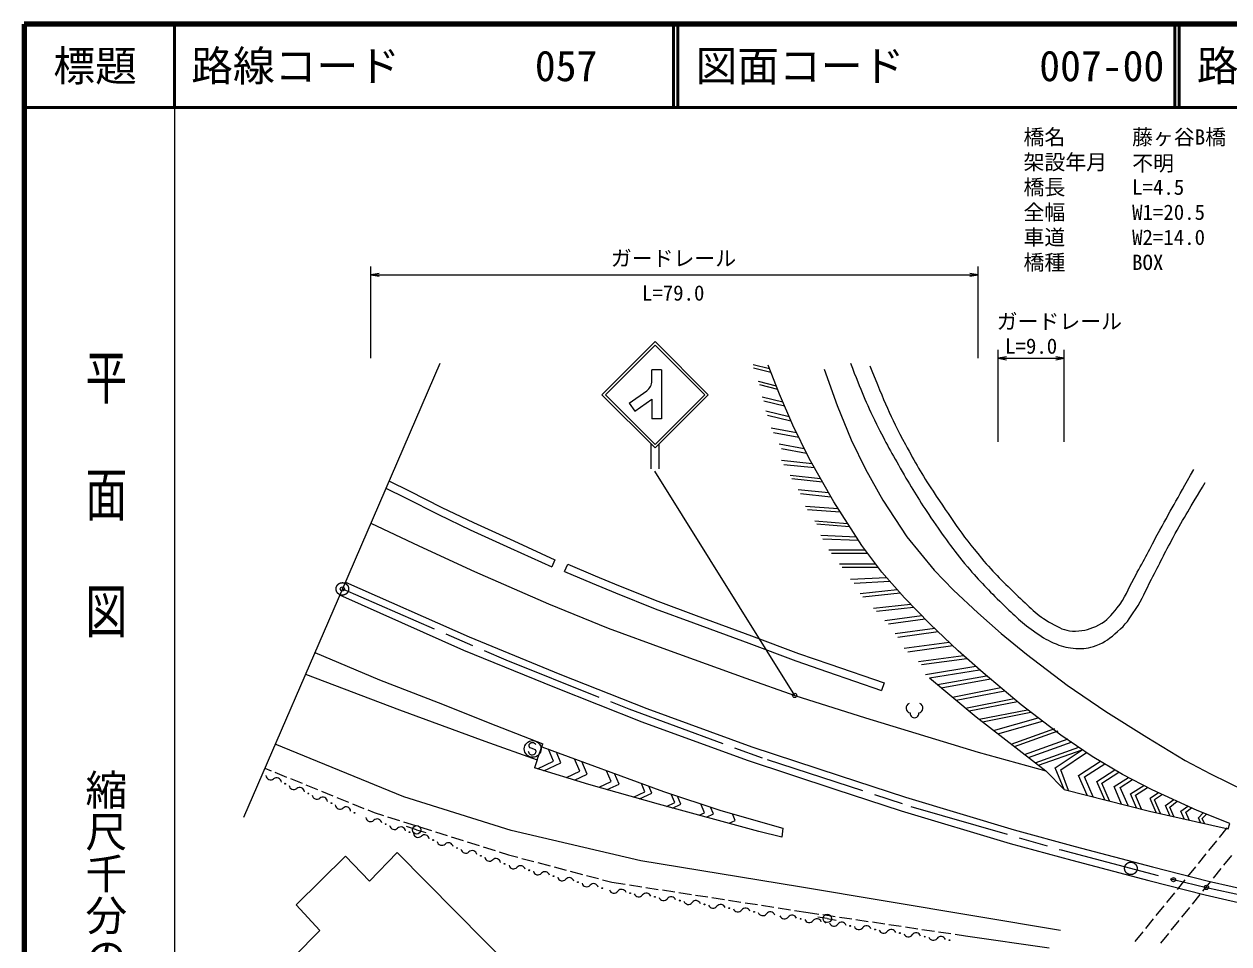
# Model space of a CAD drawing. Units: millimetres, scale not verified. Extents: x 40000 to 680000, y 20000 to 380000.
# Drawn here: x 40000 to 184223, y 269919 to 380000 of the extents above; entities that cross this region are included whole.
import ezdxf
from ezdxf.enums import TextEntityAlignment as Align

# ---------------------------------------------------------------- set-up
doc = ezdxf.new("R2010")
doc.units = ezdxf.units.MM
doc.header["$LTSCALE"] = 1000
doc.header["$PDMODE"] = 32
doc.header["$PDSIZE"] = 500
doc.linetypes.add('CHAIN', pattern=[18.5, 12, -1.5, 3.5, -1.5])
for name, color, linetype, lineweight in [('M-BMK', 2, 'CHAIN', 13), ('M-BMK-OTRS', 5, 'Continuous', 25), ('M-STR-HTXT', 7, 'Continuous', 13), ('M-STR-STRC', 7, 'Continuous', 25), ('M-STR-STRD', 7, 'Continuous', 25), ('M-TTL', 2, 'Continuous', 140), ('M-TTL-BAND', 7, 'Continuous', 25), ('M-TTL-LINE', 7, 'Continuous', 50), ('M-WORK', 1, 'Continuous', 13)]:
    doc.layers.add(name, color=color, linetype=linetype, lineweight=lineweight)
doc.layers.add('M-OTRS', color=6, linetype='Continuous')
doc.layers.add('M-TTL-TXT', color=7, linetype='Continuous')
doc.styles.add('@ＭＳ ゴシック', font='')
doc.styles.add('ＭＳ ゴシック', font='')
doc.styles.get('@ＭＳ ゴシック').set_extended_font_data('@MS Gothic')
doc.styles.get('ＭＳ ゴシック').set_extended_font_data('MS Gothic')

# ---------------------------------------------------------------- blocks, each defined once
blk = doc.blocks.new('open_arrow')
at = {"color": 0, "linetype": 'Continuous', "lineweight": -2}
blk.add_lwpolyline([(7.5, 1.25), (0, 0), (7.5, -1.25)], dxfattribs=at)

msp = doc.modelspace()

# ---------------------------------------------------------------- linework, layer by layer
at = {"layer": 'M-BMK'}
for p, q in [((78099, 312402), (97648, 303903)), ((97648, 303903), (112372, 298045)), ((112372, 298045), (128942, 291976)), ((128942, 291976), (146146, 286382)), ((146146, 286382), (164141, 281158)), ((164141, 281158), (177590, 277608)), ((177590, 277608), (181534, 276679)), ((181534, 276679), (195221, 273671))]:
    msp.add_line(p, q, dxfattribs=at)
for centre in [(78099, 312402), (172487, 278955)]:
    msp.add_circle(centre, 750, dxfattribs=at)
at = {"layer": 'M-BMK-OTRS'}
for p, q in [((89772, 339375), (78099, 312402)), ((78099, 312402), (66257, 285040))]:
    msp.add_line(p, q, dxfattribs=at)
at = {"layer": 'M-OTRS'}
for p in [(78099, 312402), (177590, 277608), (181534, 276679)]:
    msp.add_point(p, dxfattribs=at)
at = {"layer": 'M-STR-HTXT'}
for p, q in [((81496, 340000), (81496, 351000)), ((154196, 340000), (154196, 351000)), ((81496, 350000), (154196, 350000)), ((156612, 330000), (156612, 341000)), ((164487, 330000), (164487, 341000)), ((156612, 340000), (164487, 340000)), ((183089, 282640), (184034, 283805)), ((181830, 281086), (182774, 282251)), ((180570, 279533), (181515, 280698)), ((183628, 279335), (184573, 280500)), ((179310, 277979), (180255, 279144)), ((182368, 277781), (183313, 278946)), ((178050, 276426), (178995, 277591)), ((181109, 276228), (182053, 277393)), ((176791, 274872), (177736, 276038)), ((179849, 274674), (180794, 275840)), ((175531, 273319), (176476, 274484)), ((178589, 273121), (179534, 274286)), ((174271, 271766), (175216, 272931)), ((177330, 271568), (178274, 272733)), ((173012, 270212), (173957, 271377)), ((176070, 270014), (177015, 271179))]:
    msp.add_line(p, q, dxfattribs=at)
at = {"layer": 'M-STR-STRC'}
for p, q in [((127279, 339247), (129234, 338767)), ((130409, 335730), (129068, 339196)), ((116288, 338613), (115157, 338613)), ((115157, 337309), (115157, 338613)), ((116288, 338613), (116288, 332767)), ((127326, 338860), (129394, 338353)), ((112422, 334653), (114538, 336125)), ((127853, 337251), (130026, 336717)), ((128013, 336860), (130177, 336329)), ((112422, 334653), (113093, 333689)), ((113093, 333689), (115157, 335125)), ((115157, 335125), (115157, 332767)), ((128340, 335411), (130809, 334805)), ((128544, 334924), (131021, 334316)), ((132017, 332014), (130409, 335730)), ((128796, 333708), (131580, 333025)), ((129003, 333217), (131793, 332532)), ((116288, 332767), (115157, 332767)), ((133990, 328012), (132017, 332014)), ((129434, 331699), (132447, 331142)), ((129709, 331142), (132722, 330584)), ((115034, 329774), (115034, 326774)), ((116034, 326774), (116034, 329774)), ((130382, 329777), (133395, 329219)), ((130656, 329219), (133669, 328662)), ((130675, 327801), (134330, 327413)), ((136929, 322832), (133990, 328012)), ((132243, 299657), (115494, 326484)), ((130955, 327308), (134610, 326920)), ((131697, 326000), (135352, 325611)), ((131918, 325611), (135572, 325223)), ((132655, 324311), (136310, 323923)), ((132933, 323823), (136587, 323434)), ((133525, 322321), (137442, 322034)), ((133786, 321915), (137702, 321628)), ((140281, 317613), (136929, 322832)), ((134669, 320540), (138586, 320252)), ((134906, 320173), (138823, 319886)), ((135367, 318820), (139624, 318639)), ((135630, 318411), (139887, 318229)), ((142674, 314415), (140281, 317613)), ((136343, 317092), (140671, 317095)), ((136640, 316691), (140968, 316694)), ((137594, 315418), (141922, 315421)), ((137910, 314996), (142238, 314999)), ((145394, 311332), (142674, 314415)), ((138942, 313583), (143228, 313787)), ((139362, 313107), (143648, 313311)), ((140092, 311838), (144528, 312314)), ((140416, 311470), (144853, 311946)), ((141682, 310118), (146118, 310593)), ((142045, 309749), (146481, 310224)), ((148429, 308239), (145394, 311332)), ((143041, 308616), (147474, 309212)), ((143476, 308237), (147854, 308825)), ((144285, 307055), (149006, 307689)), ((144591, 306645), (149419, 307294)), ((151819, 305003), (148429, 308239)), ((145336, 305313), (150735, 306038)), ((145781, 304888), (151179, 305613)), ((147047, 303720), (152445, 304445)), ((154787, 302360), (151819, 305003)), ((147443, 303367), (152841, 304092)), ((147895, 302170), (153912, 303139)), ((148366, 301751), (154383, 302720)), ((148366, 301751), (153955, 297104)), ((149322, 300956), (155202, 302011)), ((149788, 300568), (155669, 301622)), ((159354, 298539), (154787, 302360)), ((151123, 299458), (156925, 300589)), ((151591, 299069), (157392, 300200)), ((152703, 298144), (158505, 299275)), ((153114, 297803), (158916, 298934)), ((153955, 297104), (162323, 290612)), ((154320, 296821), (160121, 297951)), ((154722, 296508), (160524, 297639)), ((164094, 294891), (159354, 298539)), ((156051, 295478), (161373, 296989)), ((156569, 295075), (161891, 296587)), ((158161, 293841), (163381, 295710)), ((158561, 293530), (163781, 295400)), ((159761, 292600), (164981, 294469)), ((167867, 292354), (164094, 294891)), ((100408, 292846), (100369, 292956)), ((100422, 293735), (100406, 293621)), ((100406, 293621), (100492, 293439)), ((100492, 292669), (100408, 292846)), ((100550, 293873), (100422, 293735)), ((100492, 293439), (100643, 293365)), ((100682, 293966), (100550, 293873)), ((100643, 293365), (101175, 293177)), ((100848, 294000), (100682, 293966)), ((100963, 293983), (100848, 294000)), ((101108, 293911), (100963, 293983)), ((101218, 293836), (101108, 293911)), ((101225, 292777), (101154, 292628)), ((101175, 293177), (101255, 293004)), ((101252, 293725), (101218, 293836)), ((101255, 293004), (101225, 292777)), ((101981, 293495), (116525, 288152)), ((103379, 291772), (102770, 293205)), ((104251, 291597), (103714, 292858)), ((160247, 292223), (165467, 294092)), ((161041, 291607), (166261, 293476)), ((161447, 291292), (166667, 293161)), ((163445, 290991), (166667, 293161)), ((164084, 290768), (167164, 292827)), ((100596, 292595), (100492, 292669)), ((100742, 292520), (100596, 292595)), ((100862, 292503), (100742, 292520)), ((101030, 292532), (100862, 292503)), ((101154, 292628), (101030, 292532)), ((101423, 291930), (101087, 290988)), ((101458, 290875), (103379, 291772)), ((102213, 290646), (104251, 291597)), ((106525, 290577), (105896, 292057)), ((107411, 290250), (106781, 291731)), ((166210, 290091), (168839, 291778)), ((166939, 289924), (169353, 291473)), ((171486, 290209), (167867, 292354)), ((107620, 289004), (101087, 290988)), ((104915, 289825), (106525, 290577)), ((105876, 289534), (107411, 290250)), ((110280, 289339), (109722, 290651)), ((111215, 289052), (110686, 290297)), ((162323, 290612), (164487, 288399)), ((164487, 288399), (163445, 290991)), ((165019, 288265), (164084, 290768)), ((167243, 287704), (166210, 290091)), ((167980, 287519), (166939, 289924)), ((168416, 289350), (170587, 290742)), ((169012, 289163), (171047, 290469)), ((175048, 288351), (171486, 290209)), ((115950, 286630), (107620, 289004)), ((108826, 288660), (110280, 289339)), ((109789, 288386), (111215, 289052)), ((114323, 288119), (113898, 289117)), ((115140, 287977), (114796, 288787)), ((169359, 287171), (168416, 289350)), ((169937, 287025), (169012, 289163)), ((170476, 288747), (172186, 289844)), ((171378, 286662), (170476, 288747)), ((171225, 288628), (172702, 289575)), ((172161, 286465), (171225, 288628)), ((172457, 287879), (174025, 288885)), ((173056, 287719), (174493, 288641)), ((112959, 287482), (114323, 288119)), ((113655, 287284), (115140, 287977)), ((116525, 288152), (123390, 285883)), ((117902, 286839), (117478, 287837)), ((118605, 286642), (118198, 287599)), ((164487, 288399), (174703, 285824)), ((173180, 286208), (172457, 287879)), ((173775, 286058), (173056, 287719)), ((175813, 288003), (174787, 287316)), ((175511, 285641), (174787, 287316)), ((180429, 285900), (175048, 288351)), ((176292, 287785), (175332, 287142)), ((176033, 285524), (175332, 287142)), ((176626, 286464), (177611, 287184)), ((127958, 283384), (115950, 286630)), ((116903, 286372), (117902, 286839)), ((117615, 286180), (118605, 286642)), ((120815, 285314), (121463, 285617)), ((121463, 285617), (121017, 286667)), ((122506, 285468), (122157, 286291)), ((123390, 285883), (130830, 283757)), ((174703, 285824), (184125, 283698)), ((177141, 285274), (176626, 286464)), ((177132, 286290), (178016, 286999)), ((177618, 285166), (177132, 286290)), ((178484, 285793), (179304, 286413)), ((178878, 284882), (178484, 285793)), ((179049, 285675), (179751, 286209)), ((179448, 284753), (179049, 285675)), ((184336, 284330), (180429, 285900)), ((180578, 284994), (181136, 285616)), ((121677, 285081), (122506, 285468)), ((124385, 284349), (125118, 284692)), ((125118, 284692), (124781, 285485)), ((180816, 284444), (180578, 284994)), ((181039, 284942), (181525, 285460)), ((181301, 284335), (181039, 284942)), ((184125, 283698), (184336, 284330)), ((130687, 282694), (127958, 283384)), ((130830, 283757), (130687, 282694))]:
    msp.add_line(p, q, dxfattribs=at)
for points in [[(115534, 329274), (121898, 335638), (115534, 342002), (109170, 335638)], [(115534, 329699), (121473, 335638), (115534, 341578), (109594, 335638)]]:
    msp.add_lwpolyline(points, close=True, dxfattribs=at)
for centre, radius in [((132243, 299657), 250), ((100879, 293248), 1000)]:
    msp.add_circle(centre, radius, dxfattribs=at)
msp.add_arc((113714, 337309), 1442, 304.82449, 0, dxfattribs=at)
at = {"layer": 'M-STR-STRD'}
for p, q in [((78457, 313230), (93278, 306652)), ((77767, 311676), (92612, 305088)), ((93278, 306652), (104137, 302214)), ((92612, 305088), (103502, 300637)), ((104137, 302214), (114564, 298078)), ((103502, 300637), (113960, 296489)), ((114564, 298078), (127103, 293510)), ((113960, 296489), (126546, 291904)), ((127103, 293510), (137573, 290063)), ((126546, 291904), (137044, 288448)), ((137573, 290063), (145502, 287478)), ((137044, 288448), (144993, 285856)), ((145502, 287478), (158514, 283557)), ((144993, 285856), (158047, 281922)), ((158514, 283557), (165839, 281575)), ((158047, 281922), (165402, 279932)), ((165839, 281575), (175060, 279162)), ((165402, 279932), (174634, 277516)), ((175060, 279162), (181782, 277438)), ((174634, 277516), (181379, 275787)), ((181782, 277438), (188116, 275973)), ((181379, 275787), (187743, 274315))]:
    msp.add_line(p, q, dxfattribs=at)
at = {"layer": 'M-TTL'}
for p, q in [((40000, 380000), (40000, 20000)), ((680000, 380000), (40000, 380000))]:
    msp.add_line(p, q, dxfattribs=at)
at = {"layer": 'M-TTL-BAND'}
msp.add_line((58000, 370000), (58000, 20000), dxfattribs=at)
at = {"layer": 'M-TTL-LINE'}
for p, q in [((58000, 380000), (58000, 370000)), ((117750, 380000), (117750, 370000)), ((118250, 380000), (118250, 370000)), ((177750, 380000), (177750, 370000)), ((178250, 380000), (178250, 370000)), ((40000, 370000), (680000, 370000))]:
    msp.add_line(p, q, dxfattribs=at)
at = {"layer": 'M-WORK'}
for p, q in [((135765, 338686), (137313, 334370)), ((137313, 334370), (139025, 330242)), ((139025, 330242), (140714, 326724)), ((140714, 326724), (142789, 323042)), ((83731, 325311), (86097, 324160)), ((83315, 324457), (85674, 323310)), ((85674, 323310), (89598, 321308)), ((86097, 324160), (90020, 322160)), ((90020, 322160), (93802, 320339)), ((142789, 323042), (145674, 318644)), ((81496, 320253), (87257, 317552)), ((89598, 321308), (93398, 319479)), ((93802, 320339), (98608, 318139)), ((93398, 319479), (98214, 317274)), ((87257, 317552), (93918, 314480)), ((98608, 318139), (103548, 315893)), ((145674, 318644), (148927, 314649)), ((98214, 317274), (103155, 315028)), ((103548, 315893), (103155, 315028)), ((93918, 314480), (102760, 310633)), ((104704, 314480), (105074, 315355)), ((104704, 314480), (107996, 313084)), ((105074, 315355), (108361, 313962)), ((148927, 314649), (151272, 312272)), ((107996, 313084), (110795, 311943)), ((108361, 313962), (111152, 312823)), ((110795, 311943), (115533, 310035)), ((111152, 312823), (115876, 310921)), ((151272, 312272), (154149, 309551)), ((102760, 310633), (109914, 307725)), ((115876, 310921), (120444, 309222)), ((115533, 310035), (120114, 308331)), ((120444, 309222), (127075, 306782)), ((154149, 309551), (156979, 307050)), ((109914, 307725), (116903, 305168)), ((120114, 308331), (126744, 305892)), ((126744, 305892), (132373, 303781)), ((127075, 306782), (132693, 304676)), ((156979, 307050), (159997, 304595)), ((74806, 304794), (82554, 301511)), ((116903, 305168), (126402, 301721)), ((132693, 304676), (136464, 303398)), ((159997, 304595), (164876, 300873)), ((132373, 303781), (136157, 302499)), ((136464, 303398), (142956, 301161)), ((73682, 302198), (84938, 297934)), ((82554, 301511), (89566, 298814)), ((126402, 301721), (132243, 299657)), ((136157, 302499), (142646, 300263)), ((142956, 301161), (142646, 300263)), ((164876, 300873), (169504, 297715)), ((89566, 298814), (96485, 296046)), ((132243, 299657), (140710, 296983)), ((84938, 297934), (95141, 294170)), ((169504, 297715), (174414, 294666)), ((96485, 296046), (102107, 293850)), ((140710, 296983), (154196, 292878)), ((174414, 294666), (178980, 291867)), ((85453, 287504), (70066, 293842)), ((95141, 294170), (101423, 291930)), ((101423, 291930), (102107, 293850)), ((154196, 292878), (162323, 290612)), ((178980, 291867), (182005, 290272)), ((68813, 290948), (69563, 290644)), ((70027, 290456), (71417, 289892)), ((182005, 290272), (186258, 288192)), ((71880, 289705), (73270, 289141)), ((73734, 288953), (75124, 288390)), ((75587, 288202), (76977, 287639)), ((77441, 287451), (78831, 286887)), ((98294, 283493), (85453, 287504)), ((79294, 286700), (80684, 286136)), ((81148, 285948), (81898, 285645)), ((81898, 285645), (83033, 285287)), ((83510, 285137), (84940, 284687)), ((85417, 284537), (86848, 284087)), ((86992, 283570), (85788, 283961)), ((86992, 283570), (88071, 283241)), ((87325, 283937), (88756, 283487)), ((89233, 283337), (90664, 282886)), ((91141, 282736), (92572, 282286)), ((113838, 279875), (98294, 283493)), ((93048, 282136), (94479, 281686)), ((94956, 281536), (96387, 281086)), ((78457, 280427), (72579, 274589)), ((81350, 277409), (78457, 280427)), ((84665, 280864), (81350, 277409)), ((100790, 264544), (84665, 280864)), ((96864, 280936), (97999, 280578)), ((97999, 280578), (99099, 280287)), ((99582, 280159), (101032, 279775)), ((132837, 276733), (113838, 279875)), ((101515, 279647), (102965, 279263)), ((103448, 279135), (104898, 278750)), ((105382, 278622), (106832, 278238)), ((107315, 278110), (108765, 277726)), ((109248, 277598), (110348, 277307)), ((110348, 277307), (111968, 277057)), ((112462, 276980), (113945, 276752)), ((114439, 276676), (115921, 276447)), ((116416, 276371), (117898, 276142)), ((118392, 276066), (119875, 275838)), ((120369, 275761), (121851, 275533)), ((164066, 271514), (132837, 276733)), ((72579, 274589), (75415, 271516)), ((122345, 275457), (123828, 275228)), ((124322, 275152), (125805, 274923)), ((126299, 274847), (127781, 274618)), ((128275, 274542), (129758, 274314)), ((130252, 274237), (131735, 274009)), ((132229, 273933), (133849, 273683)), ((133849, 273683), (135116, 273495)), ((136142, 272966), (135016, 273138)), ((135610, 273421), (137094, 273201)), ((136142, 272966), (137221, 272763)), ((137589, 273127), (139072, 272907)), ((139567, 272833), (141051, 272613)), ((75415, 271516), (72271, 268360)), ((141545, 272540), (143029, 272319)), ((143523, 272246), (145007, 272025)), ((145502, 271952), (146985, 271731)), ((147480, 271658), (148964, 271438)), ((149458, 271364), (150942, 271144)), ((151437, 271070), (152703, 270882)), ((152703, 270882), (162726, 269459))]:
    msp.add_line(p, q, dxfattribs=at)
for centre, radius in [((71256, 289090), 50), ((74021, 287927), 50), ((76786, 286764), 50), ((79552, 285601), 50), ((83285, 284239), 50), ((86132, 283292), 50), ((86992, 283570), 500), ((88978, 282345), 50), ((91825, 281398), 50), ((94672, 280451), 50), ((97518, 279504), 50), ((100474, 278732), 50), ((103388, 278017), 50), ((106301, 277301), 50), ((109214, 276586), 50), ((112550, 275998), 50), ((115516, 275548), 50), ((118482, 275098), 50), ((121448, 274648), 50), ((124414, 274198), 50), ((127380, 273748), 50), ((132958, 272922), 50), ((136142, 272966), 500), ((135928, 272495), 50), ((138897, 272068), 50), ((141867, 271641), 50), ((144836, 271214), 50), ((147806, 270787), 50), ((150775, 270360), 50)]:
    msp.add_circle(centre, radius, dxfattribs=at)
for centre, radius, start, end in [((146185, 298144), 599, 113.44836, 257.2818), ((146988, 298144), 599, 282.7182, 66.55164), ((146587, 297527), 534, 176.52859, 3.47141), ((69516, 290111), 567, 185.26144, 309.11646), ((70231, 289232), 567, 5.26144, 129.11646), ((72281, 288948), 567, 185.26144, 309.11646), ((72996, 288069), 567, 5.26144, 129.11646), ((75046, 287785), 567, 185.26144, 309.11646), ((75761, 286906), 567, 5.26144, 129.11646), ((77812, 286622), 567, 185.26144, 309.11646), ((78527, 285742), 567, 5.26144, 129.11646), ((81472, 285123), 567, 189.67284, 313.52787), ((82252, 284302), 567, 9.67284, 133.52787), ((84318, 284176), 567, 189.67284, 313.52787), ((85099, 283355), 567, 9.67284, 133.52787), ((87165, 283229), 567, 189.67284, 313.52787), ((87945, 282408), 567, 9.67284, 133.52787), ((90011, 282282), 567, 189.67284, 313.52787), ((90792, 281461), 567, 9.67284, 133.52787), ((92858, 281336), 567, 189.67284, 313.52787), ((93639, 280514), 567, 9.67284, 133.52787), ((95705, 280389), 567, 189.67284, 313.52787), ((96485, 279567), 567, 9.67284, 133.52787), ((98596, 279468), 567, 194.273, 318.12803), ((99439, 278712), 567, 14.273, 138.12803), ((101509, 278753), 567, 194.273, 318.12803), ((102353, 277996), 567, 14.273, 138.12803), ((104422, 278037), 567, 194.273, 318.12803), ((105266, 277281), 567, 14.273, 138.12803), ((107336, 277322), 567, 194.273, 318.12803), ((108180, 276565), 567, 14.273, 138.12803), ((110613, 276562), 567, 199.44513, 323.30016), ((111521, 275885), 567, 19.44513, 143.30016), ((113579, 276112), 567, 199.44513, 323.30016), ((114488, 275435), 567, 19.44513, 143.30016), ((116545, 275662), 567, 199.44513, 323.30016), ((117454, 274985), 567, 19.44513, 143.30016), ((119511, 275212), 567, 199.44513, 323.30016), ((120420, 274535), 567, 19.44513, 143.30016), ((122477, 274762), 567, 199.44513, 323.30016), ((123386, 274085), 567, 19.44513, 143.30016), ((125443, 274312), 567, 199.44513, 323.30016), ((126352, 273635), 567, 19.44513, 143.30016), ((128409, 273862), 567, 199.44513, 323.30016), ((129318, 273185), 567, 19.44513, 143.30016), ((131017, 273470), 567, 199.89056, 323.74558), ((131931, 272800), 567, 19.89056, 143.74558), ((133986, 273043), 567, 199.89056, 323.74558), ((134900, 272373), 567, 19.89056, 143.74558), ((136956, 272616), 567, 199.89056, 323.74558), ((137869, 271946), 567, 19.89056, 143.74558), ((139925, 272189), 567, 199.89056, 323.74558), ((140839, 271519), 567, 19.89056, 143.74558), ((142894, 271762), 567, 199.89056, 323.74558), ((143808, 271092), 567, 19.89056, 143.74558), ((145864, 271335), 567, 199.89056, 323.74558), ((146778, 270665), 567, 19.89056, 143.74558), ((148833, 270909), 567, 199.89056, 323.74558), ((149747, 270238), 567, 19.89056, 143.74558)]:
    msp.add_arc(centre, radius, start, end, dxfattribs=at)
for points, knots in [([(138906, 339434), (140297, 335929), (140674, 334914), (142049, 332128), (143162, 329873), (143847, 328638), (145110, 326464), (146393, 324255), (147114, 323013), (148558, 320905), (150167, 318556), (151089, 317245), (152920, 315065), (154452, 313242), (155404, 312297), (157107, 310632), (158598, 309174), (159454, 308359), (161153, 307149), (162025, 306528), (162555, 306218), (163545, 305812), (164418, 305455), (164960, 305325), (165902, 305285), (166859, 305243), (167429, 305309), (168330, 305636), (169451, 306045), (169993, 306512), (170898, 307290), (171906, 308156), (172298, 308829), (173044, 309929), (173941, 311251), (174203, 312136), (174944, 313552), (175964, 315502), (176495, 316615), (177547, 318548), (178970, 321160), (179493, 321995), (181382, 325127)], [0, 0, 0, 0, 1, 1, 1, 2, 2, 2, 3, 3, 3, 4, 4, 4, 5, 5, 5, 6, 6, 6, 7, 7, 7, 8, 8, 8, 9, 9, 9, 10, 10, 10, 11, 11, 11, 12, 12, 12, 13, 13, 13, 14, 14, 14, 14]), ([(141240, 339094), (143092, 334599), (143574, 333240), (145497, 329701), (146709, 327470), (147388, 326213), (148804, 324107), (150962, 320897), (152114, 319040), (154609, 316085), (156208, 314192), (157208, 313217), (159007, 311512), (160561, 310038), (161399, 309089), (163299, 308099), (164225, 307617), (164824, 307325), (165867, 307360), (166990, 307398), (167647, 307587), (168646, 308099), (169694, 308636), (170114, 309232), (170863, 310140), (171877, 311369), (172096, 312299), (172868, 313693), (173979, 315699), (174551, 316851), (175648, 318865), (177319, 321933), (177874, 322898), (180010, 326675)], [0, 0, 0, 0, 1, 1, 1, 2, 2, 2, 3, 3, 3, 4, 4, 4, 5, 5, 5, 6, 6, 6, 7, 7, 7, 8, 8, 8, 9, 9, 9, 10, 10, 10, 11, 11, 11, 11])]:
    msp.add_open_spline(points, degree=3, knots=knots, dxfattribs=at)

# ---------------------------------------------------------------- block references
at = {"layer": 'M-STR-HTXT', "xscale": 133, "yscale": 133}
for p in [(81496, 350000), (156612, 340000)]:
    msp.add_blockref('open_arrow', p, dxfattribs=at)
at = {"layer": 'M-STR-HTXT', "xscale": 133, "yscale": 133, "rotation": 180}
for p in [(154196, 350000), (164487, 340000)]:
    msp.add_blockref('open_arrow', p, dxfattribs=at)

# ---------------------------------------------------------------- texts
at = {"layer": 'M-STR-HTXT', "style": 'ＭＳ ゴシック'}
for s, p in [('橋名', (159635, 366486)), ('藤ヶ谷B橋', (172635, 366486)), ('架設年月', (159635, 363486)), ('不明', (172645, 363349)), ('橋長', (159635, 360486)), ('L=4.5', (172635, 360486)), ('全幅', (159635, 357486)), ('W1=20.5', (172635, 357486)), ('車道', (159635, 354486)), ('W2=14.0', (172635, 354486)), ('橋種', (159635, 351486)), ('BOX', (172635, 351486))]:
    msp.add_text(s, height=1833, dxfattribs=at).set_placement(p, align=Align.MIDDLE_LEFT)
for p in [(117735, 351969), (163924, 344416)]:
    msp.add_text('ガードレール', height=1833, dxfattribs=at).set_placement(p, align=Align.MIDDLE_CENTER)
for s, p in [('L=79.0', (117698, 346358)), ('L=9.0', (160549, 340000))]:
    msp.add_text(s, height=1833, dxfattribs=at).set_placement(p, align=Align.BOTTOM_CENTER)
at = {"layer": 'M-TTL-BAND', "style": '@ＭＳ ゴシック', "width": 1.4}
msp.add_text('平  面  図', height=3666, rotation=270, dxfattribs=at).set_placement((49777, 323805), align=Align.MIDDLE_CENTER)
at = {"layer": 'M-TTL-BAND', "style": '@ＭＳ ゴシック'}
msp.add_text('縮尺千分の一', height=3666, rotation=270, dxfattribs=at).set_placement((49777, 275885), align=Align.MIDDLE_CENTER)
at = {"layer": 'M-TTL-TXT', "style": 'ＭＳ ゴシック'}
msp.add_text('標題', height=3666, dxfattribs=at).set_placement((48500, 375000), align=Align.MIDDLE_CENTER)
for s, p in [('路線コード', (60000, 375000)), ('057', (101142, 375000)), ('図面コード', (120380, 375000)), ('007-00', (161521, 375000)), ('路 線 名', (180380, 375000))]:
    msp.add_text(s, height=3666, dxfattribs=at).set_placement(p, align=Align.MIDDLE_LEFT)

doc.saveas('drawing.dxf')
